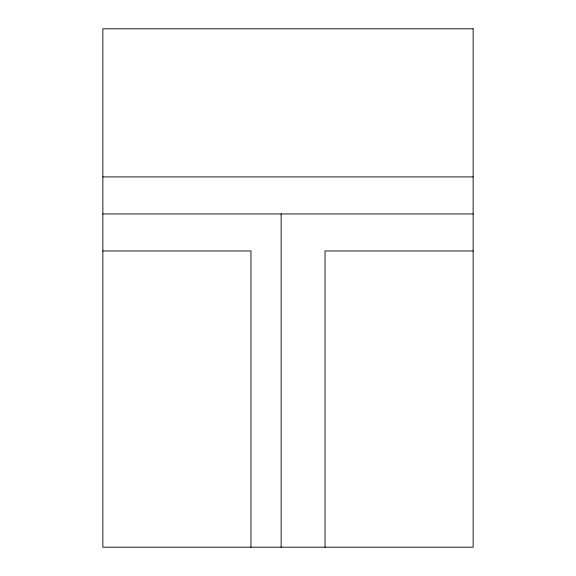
<?xml version="1.0" encoding="UTF-8"?>
<svg xmlns="http://www.w3.org/2000/svg" width="576" height="576" viewBox="0 0 576 576"><rect width="100%" height="100%" fill="white"/><g stroke="black" fill="none" stroke-linecap="round" stroke-linejoin="round"><path stroke-width="0.86" d="M102.859 176.911L473.141 176.911M102.859 213.941L473.141 213.941M102.859 250.97L250.97 250.97L250.97 547.2M473.141 250.97L325.03 250.97L325.03 547.2M281.131 213.941L281.131 547.2M473.141 28.8L102.859 28.8L102.859 547.2L473.141 547.2L473.141 28.8"/></g></svg>
